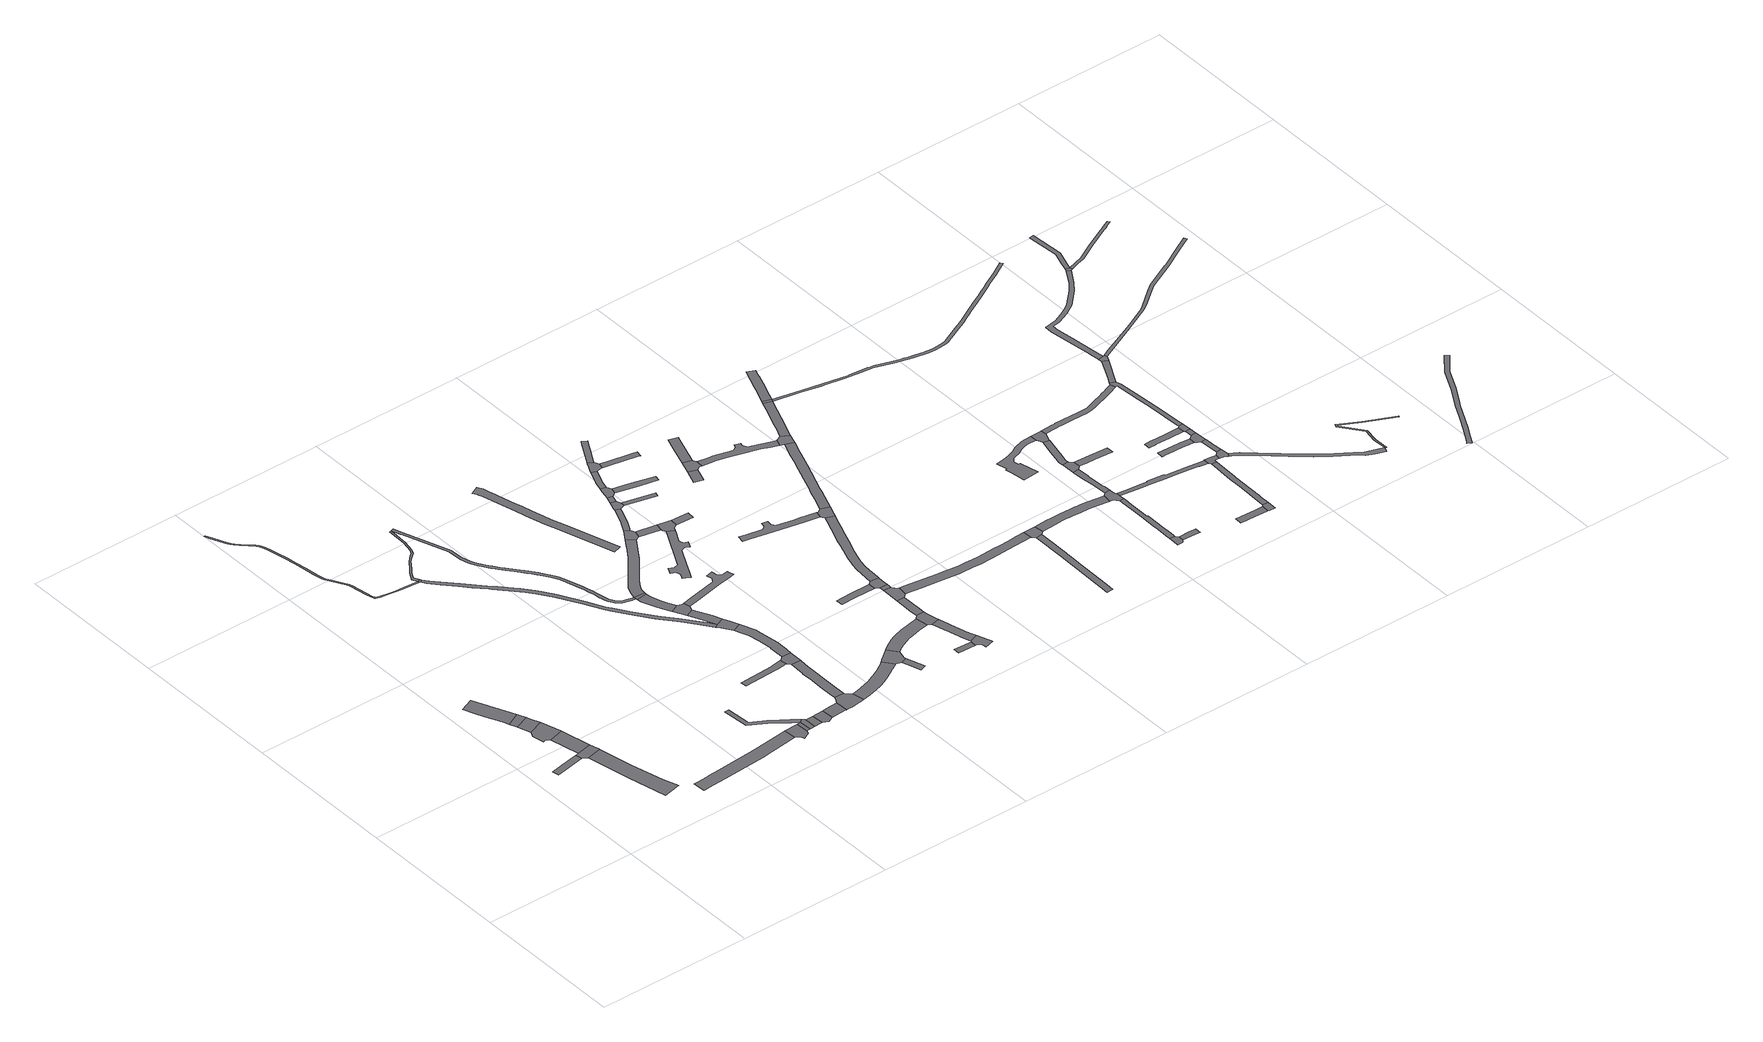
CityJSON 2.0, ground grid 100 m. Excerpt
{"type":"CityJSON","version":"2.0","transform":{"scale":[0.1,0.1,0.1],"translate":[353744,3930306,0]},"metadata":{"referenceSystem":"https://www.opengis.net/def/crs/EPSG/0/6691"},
"CityObjects":{
"road1":{"type":"Road","attributes":{"RoadStructureAttribute.sectionType":"1"},"geometry":[{"type":"MultiSurface","lod":"1","boundaries":[[[0,1,2,3,4]]]}]},
"road2":{"type":"Road","attributes":{"function":"3","RoadStructureAttribute.sectionType":"1"},"geometry":[{"type":"MultiSurface","lod":"1","boundaries":[[[5,6,7,8,9,10,11,12,13]]]}]},
"road3":{"type":"Road","geometry":[{"type":"MultiSurface","lod":"1","boundaries":[[[12,14,15,16,0,4,13]]]}]},
"road4":{"type":"Road","attributes":{"function":"3","RoadStructureAttribute.sectionType":"1"},"geometry":[{"type":"MultiSurface","lod":"1","boundaries":[[[17,18,19,20,21,22,23,24]]]}]},
"road5":{"type":"Road","geometry":[{"type":"MultiSurface","lod":"1","boundaries":[[[25,26,27,28,29,30,31]]]}]},
"road6":{"type":"Road","geometry":[{"type":"MultiSurface","lod":"1","boundaries":[[[24,23,32,33]]]}]},
"road7":{"type":"Road","attributes":{"function":"3","RoadStructureAttribute.sectionType":"1"},"geometry":[{"type":"MultiSurface","lod":"1","boundaries":[[[30,16,15,31]]]}]},
"road8":{"type":"Road","attributes":{"function":"3","RoadStructureAttribute.sectionType":"1"},"geometry":[{"type":"MultiSurface","lod":"1","boundaries":[[[32,34,26,25,35,33]]]}]},
"road9":{"type":"Road","attributes":{"RoadStructureAttribute.sectionType":"1"},"geometry":[{"type":"MultiSurface","lod":"1","boundaries":[[[36,37,38,39,40,41,42,43,44,45,46,47,48,49,50,51,52,53,54]]]}]},
"road10":{"type":"Road","attributes":{"RoadStructureAttribute.sectionType":"1"},"geometry":[{"type":"MultiSurface","lod":"1","boundaries":[[[55,56,57,58,59,60,61,62,63,64,65,66,67,68,69,70,71,72,73,74,75,76,77,78,79,80,81,82,83,84,85,86,87,88,89,90,91,92,93,94,95,96,97,98,99,100,101,102,103,104,105,106,107,108,109,110,111,112,113,114,115,116,117,118,119,120,121,122,123,124,125,126,127,128,129,130,131,132,133,134,135]]]}]},
"road11":{"type":"Road","geometry":[{"type":"MultiSurface","lod":"1","boundaries":[[[134,136,137,138,135]]]}]},
"road12":{"type":"Road","geometry":[{"type":"MultiSurface","lod":"1","boundaries":[[[53,139,140,141,142,143,144,145,54]]]}]},
"road13":{"type":"Road","attributes":{"RoadStructureAttribute.sectionType":"1"},"geometry":[{"type":"MultiSurface","lod":"1","boundaries":[[[146,147,148,149,150,151,152,153,154,155,156,157,158,159,160,161]]]}]},
"road14":{"type":"Road","attributes":{"RoadStructureAttribute.sectionType":"1"},"geometry":[{"type":"MultiSurface","lod":"1","boundaries":[[[162,145,144,163,161]]]}]},
"road15":{"type":"Road","geometry":[{"type":"MultiSurface","lod":"1","boundaries":[[[164,165,146,161,163,166,167]]]}]},
"road16":{"type":"Road","attributes":{"RoadStructureAttribute.sectionType":"1"},"geometry":[{"type":"MultiSurface","lod":"1","boundaries":[[[168,169,170,171,172,173,174,175,176,135,138,177,178,179,180,181,182,183,184,185,186]]]}]},
"road17":{"type":"Road","attributes":{"RoadStructureAttribute.sectionType":"1"},"geometry":[{"type":"MultiSurface","lod":"1","boundaries":[[[187,164,167,188]]]}]},
"road18":{"type":"Road","geometry":[{"type":"MultiSurface","lod":"1","boundaries":[[[189,190,191,187,188]]]}]},
"road19":{"type":"Road","attributes":{"RoadStructureAttribute.sectionType":"1"},"geometry":[{"type":"MultiSurface","lod":"1","boundaries":[[[192,193,194,195,196,197,198,199,200,201,202,203,204,205,206,207,208,209,210,211,212,213,137,136,214,215,216,217,218,219,220,221,222,223,224,225,226,227,228,229,230,231,232,233,234,235]]]}]},
"road20":{"type":"Road","attributes":{"RoadStructureAttribute.sectionType":"1"},"geometry":[{"type":"MultiSurface","lod":"1","boundaries":[[[236,191,190,237,238,239,240,241,242]]]}]},
"road21":{"type":"Road","attributes":{"RoadStructureAttribute.sectionType":"1"},"geometry":[{"type":"MultiSurface","lod":"1","boundaries":[[[243,244,245,246,247,248,249,250]]]}]},
"road22":{"type":"Road","attributes":{"RoadStructureAttribute.sectionType":"1"},"geometry":[{"type":"MultiSurface","lod":"1","boundaries":[[[251,252,253,254,255,256,257,258,259,260,261,262,263,264,265,266,267,268,269,270,271,272,273,274,275,276,277,278,279,280,281,282,283,284,285,286,287,288,289,290,291,292,293,294,295,296,297,298,299,300,301,302,303,304,305,306,307,308,309,310,311,312,313,314,315,316,317,318,319,320,321,322,323,324,325,326,327,328,329,330,331,186]]]}]},
"road23":{"type":"Road","geometry":[{"type":"MultiSurface","lod":"1","boundaries":[[[332,333,242,241,334,335,336,337,338,339,340,341,342]]]}]},
"road24":{"type":"Road","attributes":{"RoadStructureAttribute.sectionType":"1"},"geometry":[{"type":"MultiSurface","lod":"1","boundaries":[[[341,343,344,345,346,347,348,349,350,351,352,353,342]]]}]},
"road25":{"type":"Road","geometry":[{"type":"MultiSurface","lod":"1","boundaries":[[[354,355,243,250,347,346,356]]]}]},
"road26":{"type":"Road","geometry":[{"type":"MultiSurface","lod":"1","boundaries":[[[357,358,291,290,359,360]]]}]},
"road27":{"type":"Road","attributes":{"RoadStructureAttribute.sectionType":"1"},"geometry":[{"type":"MultiSurface","lod":"1","boundaries":[[[361,362,363,364,365,366,367,368,369,370,357,360]]]}]},
"road28":{"type":"Road","geometry":[{"type":"MultiSurface","lod":"1","boundaries":[[[371,372,365,364,373,374,375]]]}]},
"road29":{"type":"Road","attributes":{"RoadStructureAttribute.sectionType":"1"},"geometry":[{"type":"MultiSurface","lod":"1","boundaries":[[[376,377,374,373,378,192]]]}]},
"road30":{"type":"Road","attributes":{"RoadStructureAttribute.sectionType":"1"},"geometry":[{"type":"MultiSurface","lod":"1","boundaries":[[[379,380,381,382,383,384,385,386,387,388,389,390,391,392,393,394,354,356]]]}]},
"road31":{"type":"Road","geometry":[{"type":"MultiSurface","lod":"1","boundaries":[[[235,395,387,386,396,376,192]]]}]},
"road32":{"type":"Road","attributes":{"RoadStructureAttribute.sectionType":"1"},"geometry":[{"type":"MultiSurface","lod":"1","boundaries":[[[338,397,398,399,400,401,402,403,404,405,406,407,408,409,410,411,412,413,414,415,416,417,418,419,420,421,422,423,339]]]}]},
"road33":{"type":"Road","attributes":{"RoadStructureAttribute.sectionType":"1"},"geometry":[{"type":"MultiSurface","lod":"1","boundaries":[[[424,425,426,427,428,429,430,431,432,433,291,358,434,435,436,437,438,439,440,441,442,443,444,445,446,447,448,449]]]}]},
"road34":{"type":"Road","attributes":{"RoadStructureAttribute.sectionType":"1"},"geometry":[{"type":"MultiSurface","lod":"1","boundaries":[[[450,451,452,453,454,455,456,457,458,459,460,461,371,375]]]}]},
"road35":{"type":"Road","attributes":{"RoadStructureAttribute.sectionType":"1"},"geometry":[{"type":"MultiSurface","lod":"1","boundaries":[[[462,463,464,465,466,467,468,469,470,471,472,473,474,475,476,477,478,479,480,481,482,483,484,485,486]]]}]},
"road36":{"type":"Road","geometry":[{"type":"MultiSurface","lod":"1","boundaries":[[[487,488,489,490,410,409,491,492,493,494]]]}]},
"road37":{"type":"Road","attributes":{"RoadStructureAttribute.sectionType":"1"},"geometry":[{"type":"MultiSurface","lod":"1","boundaries":[[[491,495,496,497,492]]]}]},
"road38":{"type":"Road","geometry":[{"type":"MultiSurface","lod":"1","boundaries":[[[498,449,448,499,500,501]]]}]},
"road39":{"type":"Road","attributes":{"RoadStructureAttribute.sectionType":"1"},"geometry":[{"type":"MultiSurface","lod":"1","boundaries":[[[502,503,504,505,506,507,508,509,510,511,512,513,514,515,516,517,518,519,520,521,522]]]}]},
"road40":{"type":"Road","attributes":{"RoadStructureAttribute.sectionType":"1"},"geometry":[{"type":"MultiSurface","lod":"1","boundaries":[[[523,500,499,524]]]}]},
"road41":{"type":"Road","attributes":{"RoadStructureAttribute.sectionType":"1"},"geometry":[{"type":"MultiSurface","lod":"1","boundaries":[[[525,526,527,528,529,530,531,532,533,534,535,536,537,538,539,540,541,487,494]]]}]},
"road42":{"type":"Road","attributes":{"RoadStructureAttribute.sectionType":"1"},"geometry":[{"type":"MultiSurface","lod":"1","boundaries":[[[542,543,544,545,546,547,548,549,498,501]]]}]},
"road43":{"type":"Road","geometry":[{"type":"MultiSurface","lod":"1","boundaries":[[[550,551,552,547,546,553,554]]]}]},
"road44":{"type":"Road","geometry":[{"type":"MultiSurface","lod":"1","boundaries":[[[521,555,556,557,558,523,524,522]]]}]},
"road45":{"type":"Road","attributes":{"RoadStructureAttribute.sectionType":"1"},"geometry":[{"type":"MultiSurface","lod":"1","boundaries":[[[559,560,561,562,563,564]]]}]},
"road46":{"type":"Road","attributes":{"RoadStructureAttribute.sectionType":"1"},"geometry":[{"type":"MultiSurface","lod":"1","boundaries":[[[565,566,567,568,569,551,550]]]}]},
"road47":{"type":"Road","geometry":[{"type":"MultiSurface","lod":"1","boundaries":[[[570,571,572,573,574,575]]]}]},
"road48":{"type":"Road","geometry":[{"type":"MultiSurface","lod":"1","boundaries":[[[576,577,578,567,566,579,580]]]}]},
"road49":{"type":"Road","attributes":{"RoadStructureAttribute.sectionType":"1"},"geometry":[{"type":"MultiSurface","lod":"1","boundaries":[[[581,582,557,556]]]}]},
"road50":{"type":"Road","geometry":[{"type":"MultiSurface","lod":"1","boundaries":[[[583,564,563,584,585,586,587,588,589,590,591]]]}]},
"road51":{"type":"Road","attributes":{"RoadStructureAttribute.sectionType":"1"},"geometry":[{"type":"MultiSurface","lod":"1","boundaries":[[[592,593,594,595,596,597,598,599,600,601,602,603,583,591]]]}]},
"road52":{"type":"Road","geometry":[{"type":"MultiSurface","lod":"1","boundaries":[[[533,598,597,604,605,606,607,608,534]]]}]},
"road53":{"type":"Road","attributes":{"RoadStructureAttribute.sectionType":"1"},"geometry":[{"type":"MultiSurface","lod":"1","boundaries":[[[553,609,610,554]]]}]},
"road54":{"type":"Road","attributes":{"RoadStructureAttribute.sectionType":"1"},"geometry":[{"type":"MultiSurface","lod":"1","boundaries":[[[611,612,613,614,577,576,615,616,617,618]]]}]},
"road55":{"type":"Road","attributes":{"RoadStructureAttribute.sectionType":"1"},"geometry":[{"type":"MultiSurface","lod":"1","boundaries":[[[619,620,621,622,623,608,607]]]}]},
"road56":{"type":"Road","geometry":[{"type":"MultiSurface","lod":"1","boundaries":[[[624,625,626,621,620,627,628]]]}]},
"road57":{"type":"Road","attributes":{"RoadStructureAttribute.sectionType":"1"},"geometry":[{"type":"MultiSurface","lod":"1","boundaries":[[[629,626,625,630,631]]]}]},
"road58":{"type":"Road","attributes":{"RoadStructureAttribute.sectionType":"1"},"geometry":[{"type":"MultiSurface","lod":"1","boundaries":[[[579,632,633,634,635,636,637,580]]]}]},
"road59":{"type":"Road","geometry":[{"type":"MultiSurface","lod":"1","boundaries":[[[638,639,640,641,575,574,629,631]]]}]},
"road60":{"type":"Road","geometry":[{"type":"MultiSurface","lod":"1","boundaries":[[[642,643,644,645,646,647,648,649,611,618]]]}]},
"road61":{"type":"Road","attributes":{"RoadStructureAttribute.sectionType":"1"},"geometry":[{"type":"MultiSurface","lod":"1","boundaries":[[[650,651,652,653,654,655,656,657,658,659,646,645]]]}]},
"road62":{"type":"Road","attributes":{"RoadStructureAttribute.sectionType":"1"},"geometry":[{"type":"MultiSurface","lod":"1","boundaries":[[[660,661,662,663,664,665,666,667,668,669,670,671,672,673,674,675,676,677]]]}]},
"road63":{"type":"Road","attributes":{"RoadStructureAttribute.sectionType":"1"},"geometry":[{"type":"MultiSurface","lod":"1","boundaries":[[[678,679,680,681,682,683,644,643]]]}]},
"road64":{"type":"Road","attributes":{"RoadStructureAttribute.sectionType":"1"},"geometry":[{"type":"MultiSurface","lod":"1","boundaries":[[[684,685,686,687,688,689,690,691,692,693,694,695,696,697,698,699,641,640,700,701,702,703,704,705,706,707,708,709,710,711,712]]]}]},
"road65":{"type":"Road","attributes":{"RoadStructureAttribute.sectionType":"1"},"geometry":[{"type":"MultiSurface","lod":"1","boundaries":[[[713,714,715,716]]]}]},
"road66":{"type":"Road","geometry":[{"type":"MultiSurface","lod":"1","boundaries":[[[717,718,713,716,719,720,721]]]}]},
"road67":{"type":"Road","geometry":[{"type":"MultiSurface","lod":"1","boundaries":[[[676,712,711,722,723,724,725,677]]]}]},
"road68":{"type":"Road","attributes":{"RoadStructureAttribute.sectionType":"1"},"geometry":[{"type":"MultiSurface","lod":"1","boundaries":[[[726,727,728,729,718,717]]]}]},
"road69":{"type":"Road","attributes":{"RoadStructureAttribute.sectionType":"1"},"geometry":[{"type":"MultiSurface","lod":"1","boundaries":[[[730,731,732,733,734,735,736,737,738,739,740,628,627,741,742,743,744,745,746,747,748,749,750,751,752,753]]]}]},
"road70":{"type":"Road","attributes":{"RoadStructureAttribute.sectionType":"1"},"geometry":[{"type":"MultiSurface","lod":"1","boundaries":[[[720,754,755,756,757,758,759,760,761,762,763,764,765,766,767,768,769,770,771,772,773,774,721]]]}]},
"road71":{"type":"Road","attributes":{"RoadStructureAttribute.sectionType":"1"},"geometry":[{"type":"MultiSurface","lod":"1","boundaries":[[[775,776,777,778,779,780,781,782,783,784,785,786,787,788,789,790,791,792,793,794,795,796,797,724,723]]]}]},
"road72":{"type":"Road","attributes":{"RoadStructureAttribute.sectionType":"1"},"geometry":[{"type":"MultiSurface","lod":"1","boundaries":[[[798,799,800,801,802,803,804,805,806,807,808,809]]]}]},
"road73":{"type":"Road","geometry":[{"type":"MultiSurface","lod":"1","boundaries":[[[810,811,762,761,785,784]]]}]},
"road74":{"type":"Road","geometry":[{"type":"MultiSurface","lod":"1","boundaries":[[[752,806,805,812,813,753]]]}]},
"road75":{"type":"Road","attributes":{"RoadStructureAttribute.sectionType":"1"},"geometry":[{"type":"MultiSurface","lod":"1","boundaries":[[[814,815,816,817,818,819,811,810,820,821,822,823,824,825]]]}]},
"road76":{"type":"Road","geometry":[{"type":"MultiSurface","lod":"1","boundaries":[[[825,824,826,827]]]}]},
"road77":{"type":"Road","attributes":{"RoadStructureAttribute.sectionType":"1"},"geometry":[{"type":"MultiSurface","lod":"1","boundaries":[[[828,829,830,831,827,826,832,833,834,835,836,837,838]]]}]},
"road78":{"type":"Road","attributes":{"RoadStructureAttribute.sectionType":"1"},"geometry":[{"type":"MultiSurface","lod":"1","boundaries":[[[839,840,841,842,843,844,845,846,847,848,849,850,813,812,851,852,853,854,855,856,857,858,859,860,861,862]]]}]},
"road79":{"type":"Road","geometry":[{"type":"MultiSurface","lod":"1","boundaries":[[[863,864,865,866,867,868,869]]]}]},
"road80":{"type":"Road","attributes":{"RoadStructureAttribute.sectionType":"1"},"geometry":[{"type":"MultiSurface","lod":"1","boundaries":[[[870,871,872,873,874,875,876,877,878,867,866,879,880,881,882,883,884,885,886,887,888,889]]]}]},
"road81":{"type":"Road","attributes":{"RoadStructureAttribute.sectionType":"1"},"geometry":[{"type":"MultiSurface","lod":"1","boundaries":[[[864,890,891,892,893,894,895,865]]]}]},
"road82":{"type":"Road","geometry":[{"type":"MultiSurface","lod":"1","boundaries":[[[861,896,889,888,897,898,899,900,901,902,903,862]]]}]},
"road83":{"type":"Road","attributes":{"RoadStructureAttribute.sectionType":"1"},"geometry":[{"type":"MultiSurface","lod":"1","boundaries":[[[904,905,906,907,908,909,910,911,912,913,914,915,916,917,918,919,920,921,922,923,924,925,926,927,928]]]}]},
"road84":{"type":"Road","attributes":{"RoadStructureAttribute.sectionType":"1"},"geometry":[{"type":"MultiSurface","lod":"1","boundaries":[[[929,930,931,932,933,934,935,936,903,902]]]}]},
"road85":{"type":"Road","geometry":[{"type":"MultiSurface","lod":"1","boundaries":[[[937,938,939,940,941,942,934,933,943]]]}]},
"road86":{"type":"Road","attributes":{"RoadStructureAttribute.sectionType":"1"},"geometry":[{"type":"MultiSurface","lod":"1","boundaries":[[[944,945,946,947,940,939,948,949,950,951,952,953]]]}]},
"road87":{"type":"Road","geometry":[{"type":"MultiSurface","lod":"1","boundaries":[[[954,955,956,957,958,959,960,904,928,961,962,944,953]]]}]},
"road88":{"type":"Road","attributes":{"RoadStructureAttribute.sectionType":"1"},"geometry":[{"type":"MultiSurface","lod":"1","boundaries":[[[963,964,965,966,967,968,937,943]]]}]},
"road89":{"type":"Road","attributes":{"RoadStructureAttribute.sectionType":"1"},"geometry":[{"type":"MultiSurface","lod":"1","boundaries":[[[969,970,971,972,973,974,975,976,977,978,979,980,981,982,983,984,985,986,987,988,989,990,991,992,993,994,995,996,997,898,897]]]}]},
"road90":{"type":"Road","attributes":{"RoadStructureAttribute.sectionType":"1"},"geometry":[{"type":"MultiSurface","lod":"1","boundaries":[[[998,999,1000,1001,1002,1003,1004,1005,1006,1007,1008,1009,1010,1011]]]}]},
"road91":{"type":"Road","geometry":[{"type":"MultiSurface","lod":"1","boundaries":[[[1012,1013,1011,1010,1014,1015]]]}]},
"road92":{"type":"Road","attributes":{"RoadStructureAttribute.sectionType":"1"},"geometry":[{"type":"MultiSurface","lod":"1","boundaries":[[[1016,1017,1018,1013,1012,1019,1020,1021,1022,1023,1024,1025,1026,1027,1028,1029]]]}]},
"road93":{"type":"Road","attributes":{"RoadStructureAttribute.sectionType":"1"},"geometry":[{"type":"MultiSurface","lod":"1","boundaries":[[[824,1030,1031,1032,1033,1034,1035,1036,1037,1038,1039,1040,1041,1042,1043,1044,1045,1046,1047,1048,1049,1050,1051,1052,1053,1054,1055,1056,1057,1058,1059,1060,1061,1062,1063,1064,1065,1066,1067,1068,1069,1070,1071,1072,1073,1074,1075,1076,1077,1078,1079,1080,1081,1082,1083,1084,1085,1086,1087,1088,1089,1090,1091,1092,1093,1094,1095,826]]]}]},
"road94":{"type":"Road","attributes":{"RoadStructureAttribute.sectionType":"1"},"geometry":[{"type":"MultiSurface","lod":"1","boundaries":[[[1096,1097,1098,1099,1100,1101,1102,1103,1104,1105,1106,1107,1108,1109,1110,1111,1112,1113,1114,1115,1116,1117,1118,1119,1120,1121,1122,1123,1124,1125,1126,1127,957,956]]]}]},
"road95":{"type":"Road","attributes":{"RoadStructureAttribute.sectionType":"1"},"geometry":[{"type":"MultiSurface","lod":"1","boundaries":[[[1128,1129,1130,1131,1132,1133,1134,1135,1136,1137,1138,1139,1140]]]}]},
"road96":{"type":"Road","geometry":[{"type":"MultiSurface","lod":"1","boundaries":[[[1141,1142,981,980,1029,1028,1143,1144,1145,1146,1147]]]}]},
"road97":{"type":"Road","attributes":{"RoadStructureAttribute.sectionType":"1"},"geometry":[{"type":"MultiSurface","lod":"1","boundaries":[[[1148,1149,1150,1151,1152,1153,1154,1155,1156,1157]]]}]},
"road98":{"type":"Road","geometry":[{"type":"MultiSurface","lod":"1","boundaries":[[[1158,1159,1160,1161,1162,1163,1146,1145]]]}]},
"road99":{"type":"Road","attributes":{"RoadStructureAttribute.sectionType":"1"},"geometry":[{"type":"MultiSurface","lod":"1","boundaries":[[[1164,1165,1166,1162,1161,1167,1168,1169,1170]]]}]},
"road100":{"type":"Road","geometry":[{"type":"MultiSurface","lod":"1","boundaries":[[[1169,1171,1172,1173,1128,1140,1174,1170]]]}]},
"road101":{"type":"Road","attributes":{"RoadStructureAttribute.sectionType":"1"},"geometry":[{"type":"MultiSurface","lod":"1","boundaries":[[[1172,1171,1175,1176]]]}]},
"road102":{"type":"Road","geometry":[{"type":"MultiSurface","lod":"1","boundaries":[[[1157,1156,1176,1175,1177,1178,1179]]]}]},
"road103":{"type":"Road","attributes":{"RoadStructureAttribute.sectionType":"1"},"geometry":[{"type":"MultiSurface","lod":"1","boundaries":[[[1113,1112,1180,1181,1182,1183,1184,1185,1186,1187,1179,1178,1188,1189,1190,1191,1192,1193,1194]]]}]},
"road104":{"type":"Road","geometry":[{"type":"MultiSurface","lod":"1","boundaries":[[[1193,1195,1196,1197,1194]]]}]},
"road105":{"type":"Road","attributes":{"RoadStructureAttribute.sectionType":"1"},"geometry":[{"type":"MultiSurface","lod":"1","boundaries":[[[1198,1199,1200,1201,1202,1203,1204,1205,1206,1160,1159,1207,1208,1209,1210,1211,1212,1213,1214,1215,1216,1217,1218,1219,1220,1221,1222]]]}]},
"road106":{"type":"Road","geometry":[{"type":"MultiSurface","lod":"1","boundaries":[[[1223,1196,1195,1224,1225,1226,1227]]]}]},
"road107":{"type":"Road","attributes":{"RoadStructureAttribute.sectionType":"1"},"geometry":[{"type":"MultiSurface","lod":"1","boundaries":[[[1226,1228,1229,1230,1231,1232,1233,1234,1235,1236,1237,1238,1239,1240,1241,1242,1243,1244,1245,1246,1247,1248,1249,1250,1251,1252,1227]]]}]},
"road108":{"type":"Road","attributes":{"RoadStructureAttribute.sectionType":"1"},"geometry":[{"type":"MultiSurface","lod":"1","boundaries":[[[1253,1254,1255,1256,1257,1258,1259,1260,1261,1262,1263,1264,1265,1198]]]}]},
"road109":{"type":"Road","geometry":[{"type":"MultiSurface","lod":"1","boundaries":[[[1266,1240,1239,1267,1268,1269]]]}]},
"road110":{"type":"Road","attributes":{"RoadStructureAttribute.sectionType":"1"},"geometry":[{"type":"MultiSurface","lod":"1","boundaries":[[[1224,1270,1271,1272,1273,1274,1275,1276,1277,1278,1279,1280,1281,1282,1283,1284,1285,1286,1287,1288,1225]]]}]},
"road111":{"type":"Road","attributes":{"RoadStructureAttribute.sectionType":"1"},"geometry":[{"type":"MultiSurface","lod":"1","boundaries":[[[1289,1290,1291,1292,1293,1294,1266,1269]]]}]},
"road112":{"type":"Road","attributes":{"RoadStructureAttribute.sectionType":"1"},"geometry":[{"type":"MultiSurface","lod":"1","boundaries":[[[1295,1296,1297,1298,1299,1300,1301,1302,1303,1304,1305,1306,1307,1308,1309,1310,1311,1312,1313,1314,1315]]]}]},
"road113":{"type":"Road","attributes":{"RoadStructureAttribute.sectionType":"1"},"geometry":[{"type":"MultiSurface","lod":"1","boundaries":[[[1268,1316,1317,1318,1319,1320,1321,1322,1323,1324,1325,1326,1327,1328,1329,1330,1269]]]}]}
},
"vertices":[
[333,894,0],[221,873,0],[140,857,0],[148,814,0],[342,850,0],
[385,774,0],[431,548,0],[489,294,0],[602,319,0],[570,421,0],[515,634,0],[495,732,0],[471,852,0],[374,830,0],
[470,858,0],[456,921,0],[358,899,0],
[201,1653,0],[114,1615,0],[144,1537,0],[180,1457,0],[182,1452,0],[216,1376,0],[226,1344,0],[318,1391,0],
[373,1252,0],[276,1212,0],[258,1179,0],[273,1102,0],[289,1105,0],[315,1090,0],[411,1117,0],
[246,1300,0],[339,1336,0],
[248,1295,0],[348,1315,0],
[1366,339,0],[1143,312,0],[1105,307,0],[912,294,0],[866,290,0],[792,285,0],[780,284,0],[774,284,0],[709,279,0],[677,277,0],[683,198,0],[717,200,0],[731,201,0],[755,203,0],[844,208,0],[1127,227,0],[1195,235,0],[1377,259,0],[1372,339,0],
[565,2689,0],[510,2695,0],[475,2700,0],[408,2713,0],[385,2718,0],[384,2719,0],[383,2722,0],[379,2736,0],[371,2775,0],[352,2884,0],[347,2902,0],[343,2912,0],[329,2935,0],[293,2997,0],[280,3022,0],[273,3038,0],[269,3051,0],[265,3072,0],[261,3099,0],[253,3164,0],[242,3242,0],[232,3305,0],[220,3371,0],[208,3427,0],[200,3457,0],[195,3475,0],[190,3485,0],[184,3494,0],[175,3504,0],[171,3508,0],[149,3531,0],[111,3568,0],[88,3591,0],[75,3607,0],[68,3616,0],[63,3626,0],[46,3664,0],[23,3719,0],[10,3750,0],[9,3751,0],[0,3747,0],[12,3718,0],[37,3660,0],[54,3622,0],[59,3611,0],[67,3600,0],[80,3584,0],[104,3561,0],[142,3524,0],[164,3502,0],[170,3494,0],[176,3488,0],[181,3480,0],[185,3472,0],[191,3455,0],[198,3425,0],[210,3369,0],[222,3303,0],[232,3241,0],[243,3163,0],[251,3098,0],[255,3070,0],[259,3048,0],[264,3035,0],[271,3018,0],[284,2992,0],[320,2930,0],[334,2908,0],[338,2899,0],[342,2882,0],[362,2773,0],[369,2734,0],[373,2719,0],[376,2712,0],[381,2709,0],[406,2703,0],[473,2691,0],[509,2685,0],[564,2679,0],[661,2672,0],[662,2682,0],
[669,2671,0],[684,2684,0],[679,2692,0],
[1401,247,0],[1409,232,0],[1416,218,0],[1460,241,0],[1461,245,0],[1468,265,0],[1463,344,0],
[1509,366,0],[1500,375,0],[1471,395,0],[1464,401,0],[1417,433,0],[1384,457,0],[1358,475,0],[1266,530,0],[1262,585,0],[1254,688,0],[1227,686,0],[1239,514,0],[1341,453,0],[1396,414,0],[1449,376,0],[1489,346,0],
[1466,344,0],[1493,266,0],
[1526,346,0],[1524,352,0],[1508,267,0],[1529,268,0],
[826,3136,0],[820,3007,0],[805,2931,0],[793,2906,0],[776,2892,0],[738,2858,0],[698,2801,0],[673,2773,0],[642,2714,0],[661,2722,0],[659,2724,0],[682,2767,0],[706,2795,0],[746,2851,0],[781,2883,0],[801,2900,0],[815,2929,0],[830,3006,0],[836,3135,0],
[1578,348,0],[1582,270,0],
[1620,253,0],[1656,273,0],[1652,352,0],
[1697,1336,0],[1665,1384,0],[1639,1419,0],[1565,1513,0],[1501,1589,0],[1490,1604,0],[1478,1620,0],[1395,1735,0],[1340,1822,0],[1318,1851,0],[1263,1959,0],[1181,2106,0],[1131,2183,0],[1122,2198,0],[1112,2210,0],[1058,2278,0],[1053,2283,0],[970,2371,0],[931,2412,0],[828,2522,0],[753,2601,0],[711,2650,0],[688,2639,0],[703,2619,0],[737,2580,0],[805,2506,0],[857,2450,0],[923,2380,0],[934,2368,0],[1040,2254,0],[1048,2245,0],[1098,2184,0],[1157,2091,0],[1237,1950,0],[1295,1836,0],[1316,1805,0],[1376,1713,0],[1395,1687,0],[1464,1591,0],[1477,1573,0],[1544,1496,0],[1558,1477,0],[1615,1404,0],[1676,1320,0],
[1683,353,0],[1662,273,0],[1680,273,0],[1682,274,0],[1756,276,0],[1761,276,0],[1758,358,0],
[1760,860,0],[1700,851,0],[1688,845,0],[1465,836,0],[1467,796,0],[1688,805,0],[1701,805,0],[1766,814,0],
[858,3081,0],[861,3073,0],[963,2784,0],[971,2694,0],[983,2642,0],[990,2623,0],[1000,2602,0],[1013,2580,0],[1028,2556,0],[1051,2523,0],[1057,2515,0],[1078,2488,0],[1103,2457,0],[1134,2418,0],[1178,2361,0],[1185,2351,0],[1212,2316,0],[1234,2285,0],[1249,2261,0],[1262,2238,0],[1273,2216,0],[1281,2196,0],[1318,2075,0],[1327,2043,0],[1334,2010,0],[1341,1976,0],[1346,1941,0],[1351,1918,0],[1357,1897,0],[1363,1881,0],[1370,1867,0],[1377,1854,0],[1385,1843,0],[1395,1833,0],[1405,1825,0],[1416,1819,0],[1427,1813,0],[1447,1808,0],[1472,1802,0],[1494,1799,0],[1497,1818,0],[1476,1822,0],[1452,1827,0],[1434,1832,0],[1425,1836,0],[1416,1842,0],[1408,1848,0],[1401,1856,0],[1394,1865,0],[1388,1876,0],[1382,1888,0],[1376,1903,0],[1371,1923,0],[1366,1945,0],[1360,1979,0],[1354,2014,0],[1346,2048,0],[1337,2081,0],[1300,2203,0],[1291,2224,0],[1280,2247,0],[1266,2271,0],[1250,2296,0],[1228,2327,0],[1216,2344,0],[1194,2373,0],[1150,2430,0],[1112,2477,0],[1093,2501,0],[1067,2535,0],[1055,2552,0],[1045,2567,0],[1030,2590,0],[1018,2611,0],[1009,2631,0],[1002,2649,0],[988,2702,0],[983,2788,0],[897,3031,0],[876,3088,0],[856,3142,0],
[1778,391,0],[1770,377,0],[1778,277,0],[1804,278,0],[1845,282,0],[1883,287,0],[1894,289,0],[1878,369,0],[1871,375,0],[1841,402,0],[1779,405,0],
[1842,521,0],[1844,684,0],[1845,720,0],[1848,787,0],[1786,789,0],[1781,687,0],[1781,685,0],[1781,656,0],[1781,604,0],[1780,531,0],[1780,431,0],
[1789,880,0],[1769,861,0],[1850,878,0],
[1568,1800,0],[1569,1811,0],[1499,1798,0],[1500,1792,0],
[1503,1761,0],[1538,1674,0],[1555,1637,0],[1580,1584,0],[1634,1610,0],[1609,1664,0],[1593,1699,0],[1583,1731,0],[1574,1752,0],[1569,1781,0],
[1677,1603,0],[1662,1599,0],[1619,1503,0],[1673,1529,0],[1683,1558,0],
[1752,1359,0],[1728,1415,0],[1673,1389,0],
[1852,919,0],[1854,973,0],[1854,981,0],[1854,990,0],[1854,997,0],[1836,1125,0],[1831,1162,0],[1793,1257,0],[1737,1235,0],[1753,1193,0],[1771,1148,0],[1782,1072,0],[1793,995,0],[1793,980,0],[1790,980,0],[1789,882,0],
[1694,1295,0],[1769,1319,0],
[1903,291,0],[1920,295,0],[1930,297,0],[1970,305,0],[2009,317,0],[2045,329,0],[2085,345,0],[2126,366,0],[2161,386,0],[2190,404,0],[2197,408,0],[2230,429,0],[2234,433,0],[2185,496,0],[2180,492,0],[2165,481,0],[2151,471,0],[2130,459,0],[2122,454,0],[2110,448,0],[2070,427,0],[2037,412,0],[2019,404,0],[1984,393,0],[1949,383,0],[1943,381,0],[1902,372,0],
[1762,2213,0],[1741,2181,0],[1738,2176,0],[1703,2124,0],[1696,2113,0],[1649,2056,0],[1636,2040,0],[1581,1972,0],[1528,1908,0],[1507,1860,0],[1570,1824,0],[1573,1840,0],[1579,1859,0],[1587,1877,0],[1596,1891,0],[1605,1903,0],[1611,1914,0],[1634,1940,0],[1702,2027,0],[1746,2081,0],[1756,2095,0],[1809,2175,0],[1821,2193,0],[1824,2198,0],[1839,2219,0],[1790,2257,0],
[1741,1570,0],[1932,1611,0],[2019,1627,0],[2058,1635,0],[2049,1679,0],[2010,1671,0],[1985,1688,0],[1977,1728,0],[1933,1718,0],[1941,1679,0],[1924,1655,0],[1732,1614,0],
[1403,3123,0],[1417,3095,0],[1422,3085,0],[1430,3065,0],[1464,2929,0],[1484,2848,0],[1503,2776,0],[1537,2649,0],[1554,2597,0],[1668,2235,0],[1676,2209,0],[1720,2223,0],[1730,2226,0],[1633,2532,0],[1607,2614,0],[1591,2664,0],[1578,2714,0],[1557,2791,0],[1538,2862,0],[1526,2910,0],[1518,2941,0],[1487,3066,0],[1483,3082,0],[1475,3114,0],[1456,3151,0],
[2276,568,0],[2262,557,0],[2227,531,0],[2210,518,0],[2271,424,0],[2311,437,0],[2307,450,0],[2323,504,0],
[2284,388,0],[2313,302,0],[2353,315,0],
[1835,2326,0],[1866,2231,0],[1878,2279,0],[1867,2311,0],
[2005,2154,0],[1872,1898,0],[1844,1889,0],[1811,1905,0],[1791,1865,0],[1823,1849,0],[1832,1820,0],[1814,1785,0],[1831,1776,0],[1858,1762,0],[1878,1799,0],[1919,1879,0],[1974,1986,0],[2003,1996,0],[2030,1983,0],[2049,2024,0],[2024,2036,0],[2014,2064,0],[2055,2142,0],[2061,2154,0],[2017,2178,0],
[2013,2254,0],[2004,2205,0],
[2341,517,0],[2349,522,0],[2374,537,0],[2380,540,0],[2441,566,0],[2477,577,0],[2504,583,0],[2530,588,0],[2597,601,0],[2586,682,0],[2455,655,0],[2441,651,0],[2414,642,0],[2389,632,0],[2350,616,0],[2333,606,0],[2311,593,0],
[1868,2313,0],[1873,2321,0],[1905,2381,0],[1945,2478,0],[1951,2495,0],[1917,2508,0],[1873,2396,0],[1868,2388,0],
[1974,2564,0],[1940,2576,0],[1920,2517,0],[1984,2506,0],[1986,2537,0],
[2071,2174,0],[2097,2188,0],[2101,2238,0],[2089,2239,0],
[2644,329,0],[2572,334,0],[2570,292,0],[2648,289,0],[2685,287,0],[2687,326,0],
[1980,2583,0],[1988,2610,0],[1954,2620,0],[1951,2610,0],[1947,2596,0],
[2450,1090,0],[2347,1086,0],[2349,1042,0],[2450,1045,0],[2584,1044,0],[2582,1090,0],
[2012,2697,0],[1977,2707,0],[1970,2682,0],[2018,2630,0],[2028,2668,0],
[2212,2180,0],[2216,2230,0],
[2693,332,0],[2699,286,0],[2721,266,0],[2722,257,0],[2725,239,0],[2784,256,0],[2779,269,0],[2773,285,0],[2749,352,0],
[2742,373,0],[2723,424,0],[2711,475,0],[2708,484,0],[2695,540,0],[2679,602,0],[2621,587,0],[2642,509,0],[2653,471,0],[2670,406,0],[2674,391,0],[2688,346,0],
[2671,632,0],[2661,672,0],[2660,678,0],[2659,706,0],[2606,705,0],
[2184,2457,0],[2191,2486,0],
[2033,2859,0],[2010,2805,0],[1996,2772,0],[1993,2765,0],[2027,2752,0],[2030,2759,0],[2063,2835,0],[2066,2844,0],
[2659,747,0],[2658,876,0],[2606,877,0],[2604,770,0],[2605,762,0],
[2682,963,0],[2659,996,0],[2609,997,0],[2683,899,0],[2691,962,0],
[2609,1028,0],[2659,1012,0],[2659,1028,0],
[2090,2612,0],[2166,2594,0],[2280,2568,0],[2290,2606,0],[2146,2641,0],[2105,2651,0],
[2659,1061,0],[2660,1076,0],[2661,1106,0],[2605,1109,0],
[2098,2855,0],[2109,2852,0],[2118,2890,0],[2104,2921,0],[2072,2939,0],[2070,2936,0],[2054,2906,0],[2043,2881,0],
[2126,2962,0],[2136,2979,0],[2150,3004,0],[2152,3009,0],[2173,3048,0],[2201,3093,0],[2169,3112,0],[2145,3073,0],[2142,3067,0],[2141,3066,0],
[2664,1808,0],[2633,1814,0],[2519,1837,0],[2504,1861,0],[2511,1894,0],[2472,1902,0],[2465,1870,0],[2455,1863,0],[2440,1854,0],[2346,1874,0],[2297,1884,0],[2288,1839,0],[2334,1829,0],[2473,1801,0],[2668,1761,0],[2688,1757,0],[2762,1743,0],[2771,1786,0],
[2153,2842,0],[2325,2809,0],[2343,2805,0],[2351,2844,0],[2321,2850,0],[2169,2878,0],
[2765,1687,0],[2762,1680,0],[2740,1623,0],[2740,1622,0],[2723,1579,0],[2698,1514,0],[2681,1466,0],[2672,1440,0],[2665,1420,0],[2662,1412,0],[2643,1356,0],[2638,1342,0],[2628,1300,0],[2626,1289,0],[2615,1240,0],[2611,1193,0],[2663,1154,0],[2664,1161,0],[2671,1235,0],[2680,1286,0],[2692,1329,0],[2704,1364,0],[2708,1377,0],[2733,1442,0],[2768,1537,0],[2794,1604,0],[2806,1634,0],[2830,1697,0],[2776,1718,0],
[2451,2525,0],[2419,2431,0],[2475,2412,0],[2507,2505,0],
[2537,2590,0],[2480,2610,0],[2528,2520,0],[2548,2519,0],[2550,2565,0],
[2839,1720,0],[2862,1781,0],[2808,1802,0],[2780,1784,0],
[2602,2781,0],[2610,2804,0],[2554,2822,0],[2525,2742,0],
[3491,921,0],[3434,918,0],[3363,915,0],[3332,914,0],[3203,910,0],[3123,911,0],[3075,913,0],[3021,918,0],[2992,922,0],[2938,930,0],[2724,958,0],[2724,894,0],[2744,891,0],[2788,885,0],[2923,868,0],[3029,854,0],[3057,853,0],[3124,851,0],[3174,849,0],[3257,850,0],[3428,859,0],[3546,864,0],[3550,864,0],[3547,924,0],
[2549,2519,0],[2601,2512,0],[2642,2507,0],[2718,2489,0],[2775,2473,0],[2897,2434,0],[2947,2414,0],[2999,2394,0],[3017,2440,0],[2997,2446,0],[2928,2469,0],[2851,2495,0],[2838,2523,0],[2844,2543,0],[2807,2556,0],[2799,2534,0],[2773,2521,0],[2729,2533,0],[2650,2552,0],[2621,2556,0],[2553,2565,0],
[2895,1870,0],[2915,1920,0],[2916,1921,0],[2926,1949,0],[2980,2093,0],[3006,2161,0],[3041,2257,0],[3043,2263,0],[3048,2278,0],[3080,2363,0],[3026,2383,0],[2988,2281,0],[2968,2229,0],[2943,2162,0],[2909,2072,0],[2885,2008,0],[2873,1974,0],[2868,1961,0],[2856,1929,0],[2842,1892,0],[2834,1872,0],[2818,1830,0],[2809,1806,0],
[3600,208,0],[3602,264,0],[3606,499,0],[3607,567,0],[3609,622,0],[3609,630,0],[3612,796,0],[3612,847,0],[3571,842,0],[3570,839,0],[3567,623,0],[3560,208,0],
[3105,2430,0],[3054,2455,0],
[3633,867,0],[3626,927,0],
[3149,2697,0],[3142,2679,0],[3100,2573,0],[3086,2537,0],[3068,2491,0],[3059,2469,0],[3111,2446,0],[3149,2544,0],[3165,2584,0],[3222,2728,0],[3224,2733,0],[3172,2754,0],
[3230,2749,0],[3178,2770,0],
[3280,3034,0],[3228,2898,0],[3220,2876,0],[3206,2838,0],[3234,2759,0],[3247,2792,0],[3287,2894,0],[3311,2957,0],[3317,2978,0],[3323,2995,0],[3330,3013,0],
[3996,920,0],[3969,924,0],[3915,929,0],[3912,929,0],[3892,930,0],[3840,931,0],[3817,932,0],[3808,932,0],[3802,932,0],[3729,932,0],[3726,932,0],[3677,929,0],[3730,872,0],[3782,873,0],[3812,873,0],[3832,873,0],[3859,872,0],[3885,870,0],[3910,869,0],[3961,864,0],[3986,861,0],[4021,857,0],[4094,847,0],[4102,905,0],
[4171,301,0],[4187,317,0],[4189,354,0],[4173,371,0],[4138,372,0],[4138,312,0],[4137,301,0],
[4143,792,0],[4143,711,0],[4142,607,0],[4142,605,0],[4141,580,0],[4140,504,0],[4140,477,0],[4139,427,0],[4139,386,0],[4173,385,0],[4174,432,0],[4174,471,0],[4176,602,0],[4175,609,0],[4169,610,0],[4170,645,0],[4171,750,0],[4172,805,0],[4171,819,0],[4144,815,0],
[4209,316,0],[4279,313,0],[4306,311,0],[4306,351,0],[4276,352,0],[4265,352,0],
[4117,844,0],[4169,852,0],[4172,880,0],[4166,880,0],[4163,900,0],[4162,919,0],[4161,928,0],[4125,925,0],
[4131,1584,0],[4063,1582,0],[4005,1562,0],[3984,1551,0],[3967,1541,0],[3912,1523,0],[3910,1523,0],[3899,1519,0],[3826,1506,0],[3844,1436,0],[3830,1434,0],[3837,1389,0],[3851,1296,0],[3957,1305,0],[3932,1430,0],[3918,1428,0],[3912,1462,0],[3932,1487,0],[3941,1490,0],[3984,1503,0],[4017,1523,0],[4037,1532,0],[4070,1540,0],[4129,1539,0],[4132,1539,0],
[4157,973,0],[4156,982,0],[4147,1103,0],[4150,1103,0],[4148,1184,0],[4107,1182,0],[4109,1113,0],[4116,1028,0],
[4167,1251,0],[4166,1251,0],[4144,1271,0],[4103,1269,0],[4104,1246,0],[4104,1244,0],[4168,1204,0],
[4148,1498,0],[4126,1407,0],[4105,1317,0],[4101,1302,0],[4144,1275,0],[4144,1297,0],[4154,1340,0],[4157,1355,0],[4160,1367,0],[4189,1488,0],
[4189,1490,0],[4185,1491,0],[4209,1551,0],[4207,1587,0],[4204,1586,0],[4183,1586,0],[4175,1586,0],[4145,1514,0],[4149,1499,0],
[4214,1201,0],[4273,1197,0],[4393,1190,0],[4394,1212,0],[4395,1237,0],[4273,1244,0],
[4201,848,0],[4318,833,0],[4384,825,0],[4473,814,0],[4511,809,0],[4616,796,0],[4617,796,0],[4679,788,0],[4684,787,0],[4683,781,0],[4711,777,0],[4736,774,0],[4740,808,0],[4715,811,0],[4619,824,0],[4618,824,0],[4616,824,0],[4492,840,0],[4486,841,0],[4483,841,0],[4483,847,0],[4478,848,0],[4383,859,0],[4375,860,0],[4371,861,0],[4370,855,0],[4322,861,0],[4226,873,0],[4182,879,0],
[4679,277,0],[4672,277,0],[4611,281,0],[4610,281,0],[4536,284,0],[4536,273,0],[4534,237,0],[4569,235,0],[4609,233,0],[4611,233,0],[4671,230,0],[4675,230,0],[4719,227,0],[4722,277,0],
[4770,286,0],[4732,287,0],[4731,226,0],[4769,225,0],
[4741,585,0],[4739,500,0],[4737,411,0],[4772,354,0],[4772,379,0],[4773,400,0],[4773,411,0],[4774,480,0],[4774,487,0],[4776,579,0],[4776,594,0],[4779,680,0],[4782,757,0],[4749,759,0],
[3374,2704,0],[3393,2700,0],[3508,2673,0],[3520,2671,0],[3543,2667,0],[3667,2645,0],[3726,2637,0],[3746,2635,0],[3841,2623,0],[3847,2622,0],[3971,2584,0],[4079,2554,0],[4177,2536,0],[4193,2534,0],[4221,2532,0],[4281,2535,0],[4314,2542,0],[4443,2603,0],[4493,2627,0],[4539,2652,0],[4569,2668,0],[4605,2688,0],[4626,2699,0],[4634,2704,0],[4638,2706,0],[4640,2707,0],[4716,2748,0],[4767,2776,0],[4805,2797,0],[4835,2813,0],[4917,2858,0],[5012,2913,0],[5001,2931,0],[4914,2879,0],[4824,2830,0],[4795,2814,0],[4757,2794,0],[4716,2771,0],[4640,2730,0],[4638,2729,0],[4624,2721,0],[4618,2717,0],[4593,2704,0],[4566,2690,0],[4529,2669,0],[4484,2645,0],[4434,2622,0],[4308,2561,0],[4279,2555,0],[4220,2552,0],[4195,2553,0],[4168,2557,0],[4165,2558,0],[4102,2569,0],[4057,2579,0],[4040,2583,0],[4017,2589,0],[3968,2603,0],[3867,2635,0],[3845,2639,0],[3827,2643,0],[3706,2654,0],[3701,2655,0],[3652,2662,0],[3487,2697,0],[3412,2712,0],
[4254,1554,0],[4255,1554,0],[4291,1556,0],[4311,1558,0],[4336,1557,0],[4407,1556,0],[4512,1554,0],[4524,1556,0],[4547,1558,0],[4582,1569,0],[4620,1583,0],[4625,1584,0],[4627,1585,0],[4663,1598,0],[4692,1608,0],[4720,1618,0],[4782,1641,0],[4769,1675,0],[4719,1657,0],[4712,1654,0],[4688,1646,0],[4651,1632,0],[4627,1624,0],[4625,1623,0],[4604,1616,0],[4540,1593,0],[4510,1590,0],[4472,1591,0],[4421,1592,0],[4309,1593,0],[4307,1592,0],[4290,1591,0],
[4800,1016,0],[4759,1018,0],[4741,1019,0],[4724,1019,0],[4620,1023,0],[4618,1023,0],[4580,1024,0],[4578,982,0],[4618,981,0],[4620,981,0],[4725,977,0],[4762,976,0],[4799,974,0],
[4780,809,0],[4741,815,0],[4783,774,0],[4803,772,0],[4813,771,0],[4818,804,0],[4788,808,0],
[4722,1132,0],[4621,1133,0],[4620,1133,0],[4575,1133,0],[4575,1091,0],[4619,1091,0],[4621,1091,0],[4723,1090,0],[4816,1088,0],[4813,1131,0],
[4840,767,0],[4867,755,0],[4879,780,0],[4874,829,0],[4841,826,0],[4838,823,0],
[4833,944,0],[4835,907,0],[4835,897,0],[4868,902,0],[4868,909,0],[4865,952,0],[4833,950,0],
[4860,1037,0],[4826,1035,0],[4810,1016,0],[4813,964,0],
[4858,1082,0],[4825,1080,0],
[4855,1128,0],[4854,1144,0],[4828,1143,0],
[4794,1645,0],[4801,1544,0],[4806,1476,0],[4811,1412,0],[4815,1363,0],[4820,1261,0],[4822,1234,0],[4827,1151,0],[4851,1196,0],[4845,1312,0],[4838,1425,0],[4834,1483,0],[4821,1646,0],[4810,1676,0],[4778,1693,0],
[4905,1857,0],[4871,1874,0],[4797,1728,0],
[5588,272,0],[5551,286,0],[5478,313,0],[5428,347,0],[5338,406,0],[5246,476,0],[5105,598,0],[5010,681,0],[4936,745,0],[4869,754,0],[4873,751,0],[4882,746,0],[4919,725,0],[4973,677,0],[5054,606,0],[5125,544,0],[5162,511,0],[5228,455,0],[5304,399,0],[5314,391,0],[5392,337,0],[5459,288,0],[5459,283,0],[5512,262,0],[5574,238,0],
[4869,1893,0],[4923,1891,0],[4915,1909,0],[4905,1905,0],[4868,1900,0],
[4882,2099,0],[4881,2113,0],[4879,2139,0],[4863,2252,0],[4863,2290,0],[4913,2299,0],[4994,2335,0],[5023,2351,0],[5064,2379,0],[5158,2473,0],[5203,2529,0],[5263,2626,0],[5239,2641,0],[5180,2544,0],[5137,2491,0],[5046,2400,0],[5008,2374,0],[4982,2360,0],[4909,2327,0],[4825,2311,0],[4824,2260,0],[4849,2069,0],[4851,2049,0],[4860,1968,0],[4861,1962,0],
[5598,269,0],[5595,361,0],[5611,455,0],[5509,590,0],[5512,596,0],[5638,532,0],[5827,444,0],[5831,453,0],[5642,540,0],[5508,609,0],[5497,589,0],[5601,453,0],[5585,362,0],
[5245,2659,0],[5264,2629,0],[5277,2633,0],[5271,2651,0],
[5153,1999,0],[5354,2096,0],[5402,2133,0],[5493,2202,0],[5528,2229,0],[5706,2318,0],[5842,2393,0],[5944,2450,0],[5934,2469,0],[5838,2416,0],[5702,2340,0],[5694,2336,0],[5518,2248,0],[5474,2214,0],[5372,2133,0],[5344,2110,0],[5203,2040,0],[5026,1959,0],[4959,1929,0],
[5285,2695,0],[5317,2792,0],[5302,3007,0],[5274,3005,0],[5289,2795,0],[5260,2706,0],
[6021,56,0],[6058,119,0],[6129,260,0],[6154,308,0],[6167,329,0],[6235,443,0],[6308,590,0],[6399,705,0],[6376,723,0],[6283,605,0],[6211,457,0],[6128,318,0],[6111,285,0],[6081,226,0],[6034,133,0],[5984,49,0],[5973,31,0],[5972,28,0],[5969,25,0],[5964,18,0],[5990,3,0],
[5334,2652,0],[5385,2668,0],[5488,2726,0],[5500,2733,0],[5635,2799,0],[5655,2809,0],[5683,2823,0],[5709,2837,0],[5702,2853,0],[5672,2838,0],[5641,2822,0],[5626,2815,0],[5492,2749,0],[5378,2685,0],[5333,2671,0]
]}
